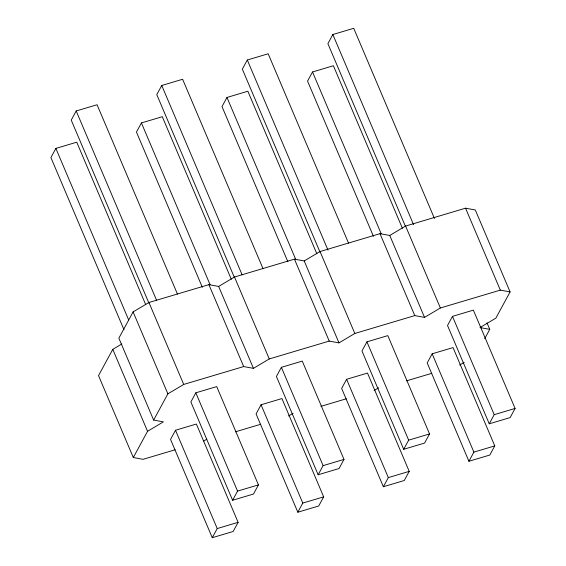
<?xml version="1.0" encoding="UTF-8"?>
<svg xmlns="http://www.w3.org/2000/svg" width="566" height="566" viewBox="0 0 566 566"><rect width="100%" height="100%" fill="white"/><g stroke="black" fill="none" stroke-linecap="round" stroke-linejoin="round"><path stroke-width="0.85" d="M145.738 304.72L76.75 142.193L55.864 148.412L50.905 157.553L124.032 329.837M177.448 294.094L97.076 104.745L76.198 110.964L71.231 120.105L148.844 302.952M231.289 279.243L162.3 116.709L141.422 122.928L136.456 132.069L202.345 287.287M262.999 268.609L182.627 79.268L161.749 85.487L156.782 94.628L234.395 277.467M316.84 253.759L247.851 91.232L226.973 97.451L222.006 106.592L287.896 261.803M348.55 243.132L268.178 53.784L247.3 60.003L242.333 69.144L319.953 251.99M121.824 343.979L112.776 349.356L98.526 375.598L133.307 457.533L143.064 459.323L175.156 449.765M484.729 338.624L489.76 329.355L480.003 327.565L495.844 318.156L510.086 291.915L475.306 209.979L465.549 208.189L405.596 226.046L389.755 235.463L379.998 233.673L320.045 251.53L304.204 260.947L294.447 259.157L234.494 277.015L218.653 286.431L208.896 284.641L148.943 302.499L133.102 311.908L118.86 338.157L153.634 420.085L163.39 421.875L147.549 431.292L133.307 457.533M402.398 228.275L333.402 65.748L312.524 71.967L307.557 81.108L373.447 236.319M434.447 218.462L353.729 28.3L332.85 34.519L327.891 43.66L405.504 226.506M153.634 420.085L167.883 393.844L183.724 384.427L243.67 366.57L253.434 368.36L269.275 358.943L329.228 341.086L338.984 342.876L354.825 333.466L414.779 315.602L424.535 317.392L440.376 307.982L500.33 290.125L510.086 291.915M175.502 430.252L170.543 439.393L212.271 537.7L233.15 531.481L238.109 522.34L196.388 424.033L175.502 430.252L217.231 528.559L212.271 537.7M195.829 392.811L190.869 401.952L232.598 500.252L253.476 494.033L258.443 484.892L216.714 386.592L195.829 392.811L237.557 491.111L232.598 500.252M261.053 404.775L256.094 413.916L297.822 512.216L318.7 505.997L323.667 496.856L281.939 398.556L261.053 404.775L302.782 503.075L297.822 512.216M281.38 367.327L276.42 376.468L318.149 474.768L339.027 468.549L343.994 459.408L302.265 361.108L281.38 367.327L323.108 465.634L318.149 474.768M346.604 379.291L341.645 388.432L383.373 486.732L404.251 480.513L409.218 471.372L367.49 373.072L346.604 379.291L388.333 477.598L383.373 486.732M366.931 341.843L361.971 350.984L403.7 449.291L424.578 443.072L429.544 433.931L387.816 335.624L366.931 341.843L408.659 440.15L403.7 449.291M432.155 353.807L427.196 362.947L468.924 461.255L489.802 455.036L494.769 445.895L453.041 347.588L432.155 353.807L473.883 452.114L468.924 461.255M452.482 316.359L447.522 325.5L489.25 423.807L510.136 417.588L515.095 408.447L473.367 310.14L452.482 316.359L494.21 414.666L489.25 423.807M203.774 441.013L206.788 439.223M288.568 415.982L293.096 413.293M374.119 390.498L378.647 387.809M459.67 365.013L464.198 362.325M235.371 431.823L260.707 424.281M320.922 406.346L346.258 398.797M406.473 380.861L431.808 373.312M237.557 491.111L258.443 484.892M323.108 465.634L343.994 459.408M408.659 440.15L429.544 433.931M494.21 414.666L515.095 408.447M217.231 528.559L238.109 522.34M302.782 503.075L323.667 496.856M388.333 477.598L409.218 471.372M473.883 452.114L494.769 445.895M465.549 208.189L500.33 290.125M487.001 322.868L489.76 329.355M332.85 34.519L413.569 224.681M405.596 226.046L440.376 307.982M389.755 235.463L424.535 317.392M312.524 71.967L381.166 233.68M379.998 233.673L414.779 315.602M247.3 60.003L328.018 250.165M320.045 251.53L354.825 333.466M304.204 260.947L338.984 342.876M226.973 97.451L295.615 259.164M294.447 259.157L329.228 341.086M161.749 85.487L242.121 274.828M234.494 277.015L269.275 358.943M218.653 286.431L253.434 368.36M141.422 122.928L210.064 284.648M208.896 284.641L243.67 366.57M76.198 110.964L156.57 300.313M148.943 302.499L183.724 384.427M133.102 311.908L167.883 393.844M55.864 148.412L128.652 319.882M112.776 349.356L147.549 431.292"/></g></svg>
